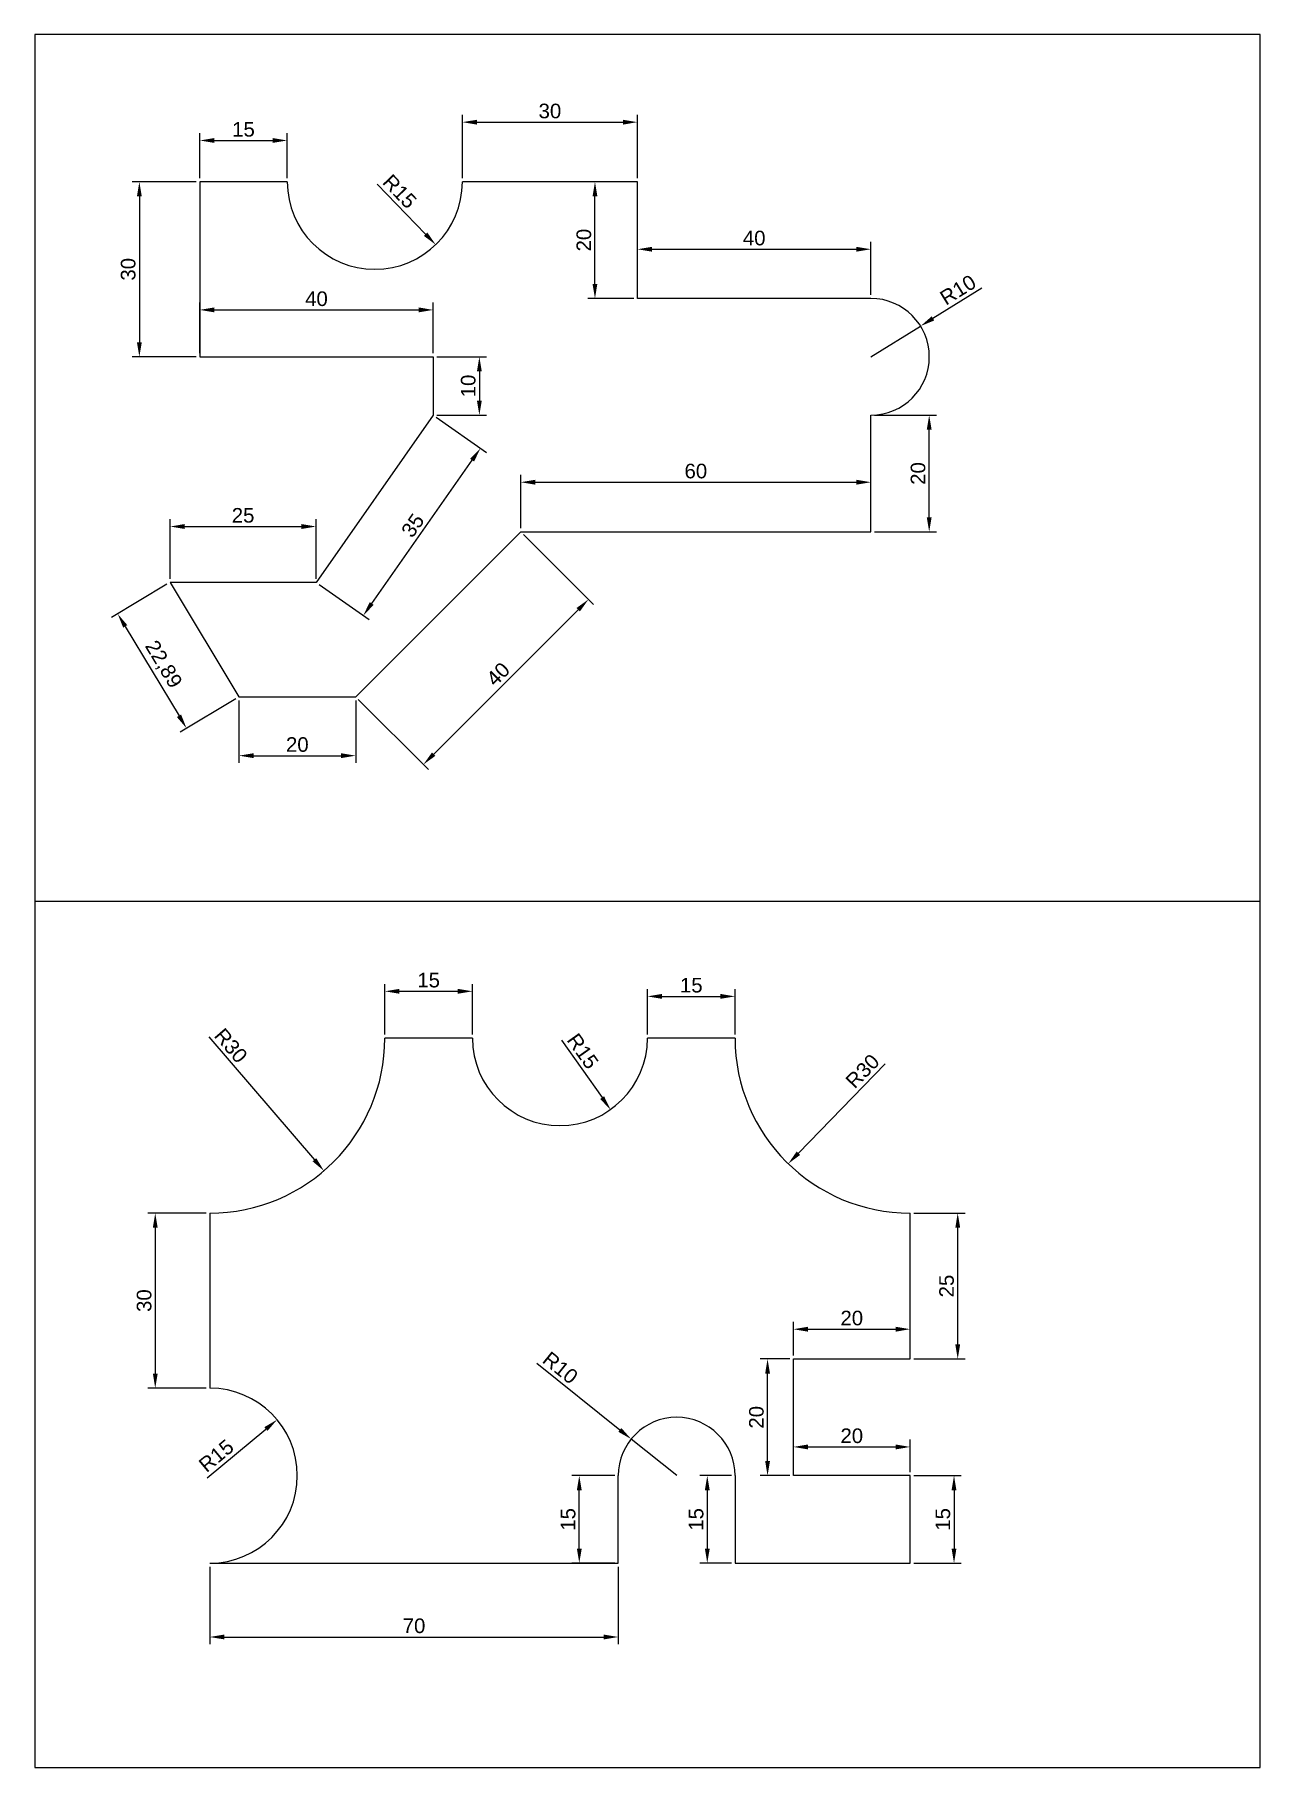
# Model space of a CAD drawing. Header units: millimetres. Extents: x 0 to 210, y 0 to 297.
import ezdxf

# ---------------------------------------------------------------- set-up
doc = ezdxf.new("R2010")
doc.units = ezdxf.units.MM
doc.styles.get("Standard").update_dxf_attribs({"font": 'arial.ttf'})
doc.dimstyles.new('ISO-25', dxfattribs={"dimtxt": 2.5, "dimasz": 2.5, "dimexe": 1.25, "dimexo": 0.625, "dimtad": 1, "dimtxsty": 'Standard', "dimcen": 2.5, "dimadec": 0, "dimazin": 0, "dimtfac": 1, "dimtmove": 0, "dimatfit": 3, "dimfxl": 1, "dimarcsym": 0})

# ---------------------------------------------------------------- blocks, each defined once
blk = doc.blocks.new('*D2')
at = {"color": 0, "lineweight": -2, "transparency": 16777216}
for p, q in [((30, 34.38), (30, 21.09)), ((100, 34.38), (100, 21.09)), ((32.5, 22.34), (97.5, 22.34))]:
    blk.add_line(p, q, dxfattribs=at)
at = {"color": 0, "transparency": 16777216}
for points in [[(32.5, 22.76), (32.5, 21.93), (30, 22.34)], [(97.5, 22.76), (97.5, 21.93), (100, 22.34)]]:
    blk.add_solid(points, dxfattribs=at)
at = {"layer": 'Defpoints', "color": 0, "transparency": 16777216}
for p in [(30, 35), (100, 35), (100, 22.34)]:
    blk.add_point(p, dxfattribs=at)
at = {"color": 0, "transparency": 16777216, "insert": (65, 24.25), "char_height": 2.5, "attachment_point": 5}
blk.add_mtext('70', dxfattribs=at)
blk = doc.blocks.new('*D3')
at = {"color": 0, "lineweight": -2, "transparency": 16777216}
for p, q in [((99.38, 50), (92.06, 50)), ((93.31, 37.5), (93.31, 47.5)), ((99.38, 35), (92.06, 35))]:
    blk.add_line(p, q, dxfattribs=at)
at = {"color": 0, "transparency": 16777216}
for points in [[(92.9, 47.5), (93.73, 47.5), (93.31, 50)], [(92.9, 37.5), (93.73, 37.5), (93.31, 35)]]:
    blk.add_solid(points, dxfattribs=at)
at = {"layer": 'Defpoints', "color": 0, "transparency": 16777216}
for p in [(93.31, 50), (100, 50), (100, 35)]:
    blk.add_point(p, dxfattribs=at)
at = {"color": 0, "transparency": 16777216, "insert": (91.41, 42.5), "char_height": 2.5, "attachment_point": 5, "rotation": 90}
blk.add_mtext('15', dxfattribs=at)
blk = doc.blocks.new('*D5')
at = {"color": 0, "lineweight": -2, "transparency": 16777216}
for p, q in [((86.05, 69.26), (100.26, 57.83)), ((110, 50), (102.21, 56.27))]:
    blk.add_line(p, q, dxfattribs=at)
at = {"color": 0, "transparency": 16777216}
blk.add_solid([(100.52, 58.16), (100, 57.51), (102.21, 56.27)], dxfattribs=at)
at = {"layer": 'Defpoints', "color": 0, "transparency": 16777216}
for p in [(102.21, 56.27), (110, 50)]:
    blk.add_point(p, dxfattribs=at)
at = {"color": 0, "transparency": 16777216, "insert": (90.06, 68.48), "char_height": 2.5, "attachment_point": 5, "rotation": 321.1945}
blk.add_mtext('R10', dxfattribs=at)
blk = doc.blocks.new('*D6')
at = {"color": 0, "lineweight": -2, "transparency": 16777216}
for p, q in [((129.38, 70), (124.32, 70)), ((125.57, 52.5), (125.57, 67.5)), ((129.38, 50), (124.32, 50))]:
    blk.add_line(p, q, dxfattribs=at)
at = {"color": 0, "transparency": 16777216}
for points in [[(125.16, 67.5), (125.99, 67.5), (125.57, 70)], [(125.16, 52.5), (125.99, 52.5), (125.57, 50)]]:
    blk.add_solid(points, dxfattribs=at)
at = {"layer": 'Defpoints', "color": 0, "transparency": 16777216}
for p in [(125.57, 70), (130, 70), (130, 50)]:
    blk.add_point(p, dxfattribs=at)
at = {"color": 0, "transparency": 16777216, "insert": (123.67, 60), "char_height": 2.5, "attachment_point": 5, "rotation": 90}
blk.add_mtext('20', dxfattribs=at)
blk = doc.blocks.new('*D7')
at = {"color": 0, "lineweight": -2, "transparency": 16777216}
for p, q in [((119.38, 50), (113.99, 50)), ((115.24, 47.5), (115.24, 37.5)), ((119.38, 35), (113.99, 35))]:
    blk.add_line(p, q, dxfattribs=at)
at = {"color": 0, "transparency": 16777216}
for points in [[(114.83, 47.5), (115.66, 47.5), (115.24, 50)], [(114.83, 37.5), (115.66, 37.5), (115.24, 35)]]:
    blk.add_solid(points, dxfattribs=at)
at = {"layer": 'Defpoints', "color": 0, "transparency": 16777216}
for p in [(120, 50), (115.24, 35), (120, 35)]:
    blk.add_point(p, dxfattribs=at)
at = {"color": 0, "transparency": 16777216, "insert": (113.34, 42.5), "char_height": 2.5, "attachment_point": 5, "rotation": 90}
blk.add_mtext('15', dxfattribs=at)
blk = doc.blocks.new('*D8')
at = {"color": 0, "lineweight": -2, "transparency": 16777216}
for p, q in [((150.63, 50), (158.77, 50)), ((157.52, 47.5), (157.52, 37.5)), ((150.63, 35), (158.77, 35))]:
    blk.add_line(p, q, dxfattribs=at)
at = {"color": 0, "transparency": 16777216}
for points in [[(157.1, 47.5), (157.93, 47.5), (157.52, 50)], [(157.1, 37.5), (157.93, 37.5), (157.52, 35)]]:
    blk.add_solid(points, dxfattribs=at)
at = {"layer": 'Defpoints', "color": 0, "transparency": 16777216}
for p in [(150, 50), (150, 35), (157.52, 35)]:
    blk.add_point(p, dxfattribs=at)
at = {"color": 0, "transparency": 16777216, "insert": (155.62, 42.5), "char_height": 2.5, "attachment_point": 5, "rotation": 90}
blk.add_mtext('15', dxfattribs=at)
blk = doc.blocks.new('*D9')
at = {"color": 0, "lineweight": -2, "transparency": 16777216}
for p, q in [((130, 50.62), (130, 56.17)), ((132.5, 54.92), (147.5, 54.92)), ((150, 50.62), (150, 56.17))]:
    blk.add_line(p, q, dxfattribs=at)
at = {"color": 0, "transparency": 16777216}
for points in [[(132.5, 55.34), (132.5, 54.5), (130, 54.92)], [(147.5, 55.34), (147.5, 54.5), (150, 54.92)]]:
    blk.add_solid(points, dxfattribs=at)
at = {"layer": 'Defpoints', "color": 0, "transparency": 16777216}
for p in [(150, 54.92), (130, 50), (150, 50)]:
    blk.add_point(p, dxfattribs=at)
at = {"color": 0, "transparency": 16777216, "insert": (140, 56.82), "char_height": 2.5, "attachment_point": 5}
blk.add_mtext('20', dxfattribs=at)
blk = doc.blocks.new('*D10')
at = {"color": 0, "lineweight": -2, "transparency": 16777216}
for p, q in [((130, 70.62), (130, 76.35)), ((132.5, 75.1), (147.5, 75.1)), ((150, 70.62), (150, 76.35))]:
    blk.add_line(p, q, dxfattribs=at)
at = {"color": 0, "transparency": 16777216}
for points in [[(132.5, 75.52), (132.5, 74.68), (130, 75.1)], [(147.5, 75.52), (147.5, 74.68), (150, 75.1)]]:
    blk.add_solid(points, dxfattribs=at)
at = {"layer": 'Defpoints', "color": 0, "transparency": 16777216}
for p in [(150, 75.1), (130, 70), (150, 70)]:
    blk.add_point(p, dxfattribs=at)
at = {"color": 0, "transparency": 16777216, "insert": (140, 77), "char_height": 2.5, "attachment_point": 5}
blk.add_mtext('20', dxfattribs=at)
blk = doc.blocks.new('*D11')
at = {"color": 0, "lineweight": -2, "transparency": 16777216}
for p, q in [((150.63, 95), (159.4, 95)), ((158.15, 72.5), (158.15, 92.5)), ((150.63, 70), (159.4, 70))]:
    blk.add_line(p, q, dxfattribs=at)
at = {"color": 0, "transparency": 16777216}
for points in [[(157.74, 92.5), (158.57, 92.5), (158.15, 95)], [(157.74, 72.5), (158.57, 72.5), (158.15, 70)]]:
    blk.add_solid(points, dxfattribs=at)
at = {"layer": 'Defpoints', "color": 0, "transparency": 16777216}
for p in [(150, 95), (158.15, 95), (150, 70)]:
    blk.add_point(p, dxfattribs=at)
at = {"color": 0, "transparency": 16777216, "insert": (156.25, 82.5), "char_height": 2.5, "attachment_point": 5, "rotation": 90}
blk.add_mtext('25', dxfattribs=at)
blk = doc.blocks.new('*D12')
at = {"color": 0, "lineweight": -2, "transparency": 16777216}
blk.add_line((145.73, 120.6), (130.85, 105.26), dxfattribs=at)
at = {"color": 0, "transparency": 16777216}
blk.add_solid([(130.55, 105.55), (131.15, 104.97), (129.11, 103.47)], dxfattribs=at)
at = {"layer": 'Defpoints', "color": 0, "transparency": 16777216}
for p in [(150, 125), (129.11, 103.47)]:
    blk.add_point(p, dxfattribs=at)
at = {"color": 0, "transparency": 16777216, "insert": (141.85, 119.33), "char_height": 2.5, "attachment_point": 5, "rotation": 45.8604}
blk.add_mtext('R30', dxfattribs=at)
blk = doc.blocks.new('*D13')
at = {"color": 0, "lineweight": -2, "transparency": 16777216}
for p, q in [((105, 125.62), (105, 133.4)), ((107.5, 132.15), (117.5, 132.15)), ((120, 125.62), (120, 133.4))]:
    blk.add_line(p, q, dxfattribs=at)
at = {"color": 0, "transparency": 16777216}
for points in [[(107.5, 132.57), (107.5, 131.73), (105, 132.15)], [(117.5, 132.57), (117.5, 131.73), (120, 132.15)]]:
    blk.add_solid(points, dxfattribs=at)
at = {"layer": 'Defpoints', "color": 0, "transparency": 16777216}
for p in [(120, 132.15), (105, 125), (120, 125)]:
    blk.add_point(p, dxfattribs=at)
at = {"color": 0, "transparency": 16777216, "insert": (112.5, 134.05), "char_height": 2.5, "attachment_point": 5}
blk.add_mtext('15', dxfattribs=at)
blk = doc.blocks.new('*D15')
at = {"color": 0, "lineweight": -2, "transparency": 16777216}
blk.add_line((90.27, 124.62), (97.22, 114.79), dxfattribs=at)
at = {"color": 0, "transparency": 16777216}
blk.add_solid([(97.56, 115.03), (96.88, 114.55), (98.66, 112.75)], dxfattribs=at)
at = {"layer": 'Defpoints', "color": 0, "transparency": 16777216}
for p in [(90, 125), (98.66, 112.75)]:
    blk.add_point(p, dxfattribs=at)
at = {"color": 0, "transparency": 16777216, "insert": (93.91, 122.76), "char_height": 2.5, "attachment_point": 5, "rotation": 305.2618}
blk.add_mtext('R15', dxfattribs=at)
blk = doc.blocks.new('*D16')
at = {"color": 0, "lineweight": -2, "transparency": 16777216}
blk.add_line((29.83, 125.2), (47.93, 104.15), dxfattribs=at)
at = {"color": 0, "transparency": 16777216}
blk.add_solid([(48.25, 104.42), (47.61, 103.88), (49.56, 102.25)], dxfattribs=at)
at = {"layer": 'Defpoints', "color": 0, "transparency": 16777216}
for p in [(30, 125), (49.56, 102.25)]:
    blk.add_point(p, dxfattribs=at)
at = {"color": 0, "transparency": 16777216, "insert": (33.62, 123.71), "char_height": 2.5, "attachment_point": 5, "rotation": 310.69}
blk.add_mtext('R30', dxfattribs=at)
blk = doc.blocks.new('*D17')
at = {"color": 0, "lineweight": -2, "transparency": 16777216}
for p, q in [((60, 125.62), (60, 134.27)), ((75, 125.62), (75, 134.27)), ((62.5, 133.02), (72.5, 133.02))]:
    blk.add_line(p, q, dxfattribs=at)
at = {"color": 0, "transparency": 16777216}
for points in [[(62.5, 133.44), (62.5, 132.6), (60, 133.02)], [(72.5, 133.44), (72.5, 132.6), (75, 133.02)]]:
    blk.add_solid(points, dxfattribs=at)
at = {"layer": 'Defpoints', "color": 0, "transparency": 16777216}
for p in [(75, 133.02), (60, 125), (75, 125)]:
    blk.add_point(p, dxfattribs=at)
at = {"color": 0, "transparency": 16777216, "insert": (67.5, 134.92), "char_height": 2.5, "attachment_point": 5}
blk.add_mtext('15', dxfattribs=at)
blk = doc.blocks.new('*D18')
at = {"color": 0, "lineweight": -2, "transparency": 16777216}
for p, q in [((29.38, 95), (19.41, 95)), ((20.66, 92.5), (20.66, 67.5)), ((29.38, 65), (19.41, 65))]:
    blk.add_line(p, q, dxfattribs=at)
at = {"color": 0, "transparency": 16777216}
for points in [[(20.25, 92.5), (21.08, 92.5), (20.66, 95)], [(20.25, 67.5), (21.08, 67.5), (20.66, 65)]]:
    blk.add_solid(points, dxfattribs=at)
at = {"layer": 'Defpoints', "color": 0, "transparency": 16777216}
for p in [(30, 95), (20.66, 65), (30, 65)]:
    blk.add_point(p, dxfattribs=at)
at = {"color": 0, "transparency": 16777216, "insert": (18.76, 80), "char_height": 2.5, "attachment_point": 5, "rotation": 90}
blk.add_mtext('30', dxfattribs=at)
blk = doc.blocks.new('*D19')
at = {"color": 0, "lineweight": -2, "transparency": 16777216}
blk.add_line((29.55, 49.63), (39.61, 57.99), dxfattribs=at)
at = {"color": 0, "transparency": 16777216}
blk.add_solid([(39.35, 58.31), (39.88, 57.67), (41.54, 59.59)], dxfattribs=at)
at = {"layer": 'Defpoints', "color": 0, "transparency": 16777216}
for p in [(41.54, 59.59), (30, 50)]:
    blk.add_point(p, dxfattribs=at)
at = {"color": 0, "transparency": 16777216, "insert": (31.12, 53.41), "char_height": 2.5, "attachment_point": 5, "rotation": 39.7329}
blk.add_mtext('R15', dxfattribs=at)
blk = doc.blocks.new('*D21')
at = {"color": 0, "lineweight": -2, "transparency": 16777216}
for p, q in [((35, 182.88), (35, 172.16)), ((55, 182.88), (55, 172.16)), ((37.5, 173.41), (52.5, 173.41))]:
    blk.add_line(p, q, dxfattribs=at)
at = {"color": 0, "transparency": 16777216}
for points in [[(37.5, 173.83), (37.5, 173), (35, 173.41)], [(52.5, 173.83), (52.5, 173), (55, 173.41)]]:
    blk.add_solid(points, dxfattribs=at)
at = {"layer": 'Defpoints', "color": 0, "transparency": 16777216}
for p in [(35, 183.5), (55, 183.5), (55, 173.41)]:
    blk.add_point(p, dxfattribs=at)
at = {"color": 0, "transparency": 16777216, "insert": (45, 175.31), "char_height": 2.5, "attachment_point": 5}
blk.add_mtext('20', dxfattribs=at)
blk = doc.blocks.new('*D22')
at = {"color": 0, "lineweight": -2, "transparency": 16777216}
for p, q in [((83.73, 211.34), (95.77, 199.3)), ((68.37, 173.67), (93.11, 198.42)), ((55.44, 183.06), (67.48, 171.02))]:
    blk.add_line(p, q, dxfattribs=at)
at = {"color": 0, "transparency": 16777216}
for points in [[(92.82, 198.71), (93.41, 198.12), (94.88, 200.19)], [(68.07, 173.96), (68.66, 173.38), (66.6, 171.9)]]:
    blk.add_solid(points, dxfattribs=at)
at = {"layer": 'Defpoints', "color": 0, "transparency": 16777216}
for p in [(83.28, 211.78), (94.88, 200.19), (55, 183.5)]:
    blk.add_point(p, dxfattribs=at)
at = {"color": 0, "transparency": 16777216, "insert": (79.4, 187.39), "char_height": 2.5, "attachment_point": 5, "rotation": 45}
blk.add_mtext('40', dxfattribs=at)
blk = doc.blocks.new('*D23')
at = {"color": 0, "lineweight": -2, "transparency": 16777216}
for p, q in [((83.28, 212.41), (83.28, 221.53)), ((85.78, 220.28), (140.78, 220.28)), ((143.28, 212.41), (143.28, 221.53))]:
    blk.add_line(p, q, dxfattribs=at)
at = {"color": 0, "transparency": 16777216}
for points in [[(85.78, 220.7), (85.78, 219.86), (83.28, 220.28)], [(140.78, 220.7), (140.78, 219.86), (143.28, 220.28)]]:
    blk.add_solid(points, dxfattribs=at)
at = {"layer": 'Defpoints', "color": 0, "transparency": 16777216}
for p in [(143.28, 220.28), (83.28, 211.78), (143.28, 211.78)]:
    blk.add_point(p, dxfattribs=at)
at = {"color": 0, "transparency": 16777216, "insert": (113.28, 222.18), "char_height": 2.5, "attachment_point": 5}
blk.add_mtext('60', dxfattribs=at)
blk = doc.blocks.new('*D24')
at = {"color": 0, "lineweight": -2, "transparency": 16777216}
for p, q in [((143.91, 231.78), (154.51, 231.78)), ((153.26, 214.28), (153.26, 229.28)), ((143.91, 211.78), (154.51, 211.78))]:
    blk.add_line(p, q, dxfattribs=at)
at = {"color": 0, "transparency": 16777216}
for points in [[(152.85, 229.28), (153.68, 229.28), (153.26, 231.78)], [(152.85, 214.28), (153.68, 214.28), (153.26, 211.78)]]:
    blk.add_solid(points, dxfattribs=at)
at = {"layer": 'Defpoints', "color": 0, "transparency": 16777216}
for p in [(143.28, 231.78), (153.26, 231.78), (143.28, 211.78)]:
    blk.add_point(p, dxfattribs=at)
at = {"color": 0, "transparency": 16777216, "insert": (151.36, 221.78), "char_height": 2.5, "attachment_point": 5, "rotation": 90}
blk.add_mtext('20', dxfattribs=at)
blk = doc.blocks.new('*D25')
at = {"color": 0, "lineweight": -2, "transparency": 16777216}
for p, q in [((162.27, 253.53), (153.91, 248.36)), ((143.28, 241.78), (151.79, 247.05))]:
    blk.add_line(p, q, dxfattribs=at)
at = {"color": 0, "transparency": 16777216}
blk.add_solid([(153.7, 248.72), (154.13, 248.01), (151.79, 247.05)], dxfattribs=at)
at = {"layer": 'Defpoints', "color": 0, "transparency": 16777216}
for p in [(151.79, 247.05), (143.28, 241.78)]:
    blk.add_point(p, dxfattribs=at)
at = {"color": 0, "transparency": 16777216, "insert": (158.2, 253.25), "char_height": 2.5, "attachment_point": 5, "rotation": 31.7438}
blk.add_mtext('R10', dxfattribs=at)
blk = doc.blocks.new('*D26')
at = {"color": 0, "lineweight": -2, "transparency": 16777216}
for p, q in [((103.28, 252.41), (103.28, 261.47)), ((143.28, 252.41), (143.28, 261.47)), ((105.78, 260.22), (140.78, 260.22))]:
    blk.add_line(p, q, dxfattribs=at)
at = {"color": 0, "transparency": 16777216}
for points in [[(105.78, 260.63), (105.78, 259.8), (103.28, 260.22)], [(140.78, 260.63), (140.78, 259.8), (143.28, 260.22)]]:
    blk.add_solid(points, dxfattribs=at)
at = {"layer": 'Defpoints', "color": 0, "transparency": 16777216}
for p in [(143.28, 260.22), (103.28, 251.78), (143.28, 251.78)]:
    blk.add_point(p, dxfattribs=at)
at = {"color": 0, "transparency": 16777216, "insert": (123.28, 262.12), "char_height": 2.5, "attachment_point": 5}
blk.add_mtext('40', dxfattribs=at)
blk = doc.blocks.new('*D27')
at = {"color": 0, "lineweight": -2, "transparency": 16777216}
for p, q in [((102.66, 271.78), (94.75, 271.78)), ((96, 254.28), (96, 269.28)), ((102.66, 251.78), (94.75, 251.78))]:
    blk.add_line(p, q, dxfattribs=at)
at = {"color": 0, "transparency": 16777216}
for points in [[(95.58, 269.28), (96.41, 269.28), (96, 271.78)], [(95.58, 254.28), (96.41, 254.28), (96, 251.78)]]:
    blk.add_solid(points, dxfattribs=at)
at = {"layer": 'Defpoints', "color": 0, "transparency": 16777216}
for p in [(96, 271.78), (103.28, 271.78), (103.28, 251.78)]:
    blk.add_point(p, dxfattribs=at)
at = {"color": 0, "transparency": 16777216, "insert": (94.1, 261.78), "char_height": 2.5, "attachment_point": 5, "rotation": 90}
blk.add_mtext('20', dxfattribs=at)
blk = doc.blocks.new('*D28')
at = {"color": 0, "lineweight": -2, "transparency": 16777216}
for p, q in [((73.28, 272.41), (73.28, 283.25)), ((103.28, 272.41), (103.28, 283.25)), ((75.78, 282), (100.78, 282))]:
    blk.add_line(p, q, dxfattribs=at)
at = {"color": 0, "transparency": 16777216}
for points in [[(75.78, 282.41), (75.78, 281.58), (73.28, 282)], [(100.78, 282.41), (100.78, 281.58), (103.28, 282)]]:
    blk.add_solid(points, dxfattribs=at)
at = {"layer": 'Defpoints', "color": 0, "transparency": 16777216}
for p in [(103.28, 282), (73.28, 271.78), (103.28, 271.78)]:
    blk.add_point(p, dxfattribs=at)
at = {"color": 0, "transparency": 16777216, "insert": (88.28, 283.9), "char_height": 2.5, "attachment_point": 5}
blk.add_mtext('30', dxfattribs=at)
blk = doc.blocks.new('*D29')
at = {"color": 0, "lineweight": -2, "transparency": 16777216}
blk.add_line((58.66, 271.4), (66.98, 262.8), dxfattribs=at)
at = {"color": 0, "transparency": 16777216}
blk.add_solid([(67.28, 263.09), (66.68, 262.51), (68.71, 261)], dxfattribs=at)
at = {"layer": 'Defpoints', "color": 0, "transparency": 16777216}
for p in [(58.28, 271.78), (68.71, 261)]:
    blk.add_point(p, dxfattribs=at)
at = {"color": 0, "transparency": 16777216, "insert": (62.54, 270.12), "char_height": 2.5, "attachment_point": 5, "rotation": 314.0564}
blk.add_mtext('R15', dxfattribs=at)
blk = doc.blocks.new('*D30')
at = {"color": 0, "lineweight": -2, "transparency": 16777216}
for p, q in [((28.28, 272.41), (28.28, 280.11)), ((43.28, 272.41), (43.28, 280.11)), ((30.78, 278.86), (40.78, 278.86))]:
    blk.add_line(p, q, dxfattribs=at)
at = {"color": 0, "transparency": 16777216}
for points in [[(30.78, 279.28), (30.78, 278.45), (28.28, 278.86)], [(40.78, 279.28), (40.78, 278.45), (43.28, 278.86)]]:
    blk.add_solid(points, dxfattribs=at)
at = {"layer": 'Defpoints', "color": 0, "transparency": 16777216}
for p in [(43.28, 278.86), (28.28, 271.78), (43.28, 271.78)]:
    blk.add_point(p, dxfattribs=at)
at = {"color": 0, "transparency": 16777216, "insert": (35.78, 280.76), "char_height": 2.5, "attachment_point": 5}
blk.add_mtext('15', dxfattribs=at)
blk = doc.blocks.new('*D31')
at = {"color": 0, "lineweight": -2, "transparency": 16777216}
for p, q in [((27.66, 271.78), (16.69, 271.78)), ((17.94, 269.28), (17.94, 244.28)), ((27.66, 241.78), (16.69, 241.78))]:
    blk.add_line(p, q, dxfattribs=at)
at = {"color": 0, "transparency": 16777216}
for points in [[(17.52, 269.28), (18.35, 269.28), (17.94, 271.78)], [(17.52, 244.28), (18.35, 244.28), (17.94, 241.78)]]:
    blk.add_solid(points, dxfattribs=at)
at = {"layer": 'Defpoints', "color": 0, "transparency": 16777216}
for p in [(28.28, 271.78), (17.94, 241.78), (28.28, 241.78)]:
    blk.add_point(p, dxfattribs=at)
at = {"color": 0, "transparency": 16777216, "insert": (16.03, 256.78), "char_height": 2.5, "attachment_point": 5, "rotation": 90}
blk.add_mtext('30', dxfattribs=at)
blk = doc.blocks.new('*D32')
at = {"color": 0, "lineweight": -2, "transparency": 16777216}
for p, q in [((28.28, 242.41), (28.28, 251.07)), ((30.78, 249.82), (65.78, 249.82)), ((68.28, 242.41), (68.28, 251.07))]:
    blk.add_line(p, q, dxfattribs=at)
at = {"color": 0, "transparency": 16777216}
for points in [[(30.78, 250.24), (30.78, 249.4), (28.28, 249.82)], [(65.78, 250.24), (65.78, 249.4), (68.28, 249.82)]]:
    blk.add_solid(points, dxfattribs=at)
at = {"layer": 'Defpoints', "color": 0, "transparency": 16777216}
for p in [(68.28, 249.82), (28.28, 241.78), (68.28, 241.78)]:
    blk.add_point(p, dxfattribs=at)
at = {"color": 0, "transparency": 16777216, "insert": (48.28, 251.72), "char_height": 2.5, "attachment_point": 5}
blk.add_mtext('40', dxfattribs=at)
blk = doc.blocks.new('*D33')
at = {"color": 0, "lineweight": -2, "transparency": 16777216}
for p, q in [((68.91, 241.78), (77.44, 241.78)), ((76.19, 239.28), (76.19, 234.28)), ((68.91, 231.78), (77.44, 231.78))]:
    blk.add_line(p, q, dxfattribs=at)
at = {"color": 0, "transparency": 16777216}
for points in [[(75.78, 239.28), (76.61, 239.28), (76.19, 241.78)], [(75.78, 234.28), (76.61, 234.28), (76.19, 231.78)]]:
    blk.add_solid(points, dxfattribs=at)
at = {"layer": 'Defpoints', "color": 0, "transparency": 16777216}
for p in [(68.28, 241.78), (68.28, 231.78), (76.19, 231.78)]:
    blk.add_point(p, dxfattribs=at)
at = {"color": 0, "transparency": 16777216, "insert": (74.29, 236.78), "char_height": 2.5, "attachment_point": 5, "rotation": 90}
blk.add_mtext('10', dxfattribs=at)
blk = doc.blocks.new('*D34')
at = {"color": 0, "lineweight": -2, "transparency": 16777216}
for p, q in [((68.8, 231.43), (77.41, 225.4)), ((57.74, 199.49), (74.95, 224.07)), ((48.72, 202.76), (57.33, 196.73))]:
    blk.add_line(p, q, dxfattribs=at)
at = {"color": 0, "transparency": 16777216}
for points in [[(74.61, 224.3), (75.29, 223.83), (76.38, 226.11)], [(57.4, 199.73), (58.08, 199.25), (56.31, 197.44)]]:
    blk.add_solid(points, dxfattribs=at)
at = {"layer": 'Defpoints', "color": 0, "transparency": 16777216}
for p in [(68.28, 231.78), (76.38, 226.11), (48.21, 203.11)]:
    blk.add_point(p, dxfattribs=at)
at = {"color": 0, "transparency": 16777216, "insert": (64.79, 212.87), "char_height": 2.5, "attachment_point": 5, "rotation": 55}
blk.add_mtext('35', dxfattribs=at)
blk = doc.blocks.new('*D35')
at = {"color": 0, "lineweight": -2, "transparency": 16777216}
for p, q in [((23.21, 203.74), (23.21, 213.94)), ((48.21, 203.74), (48.21, 213.94)), ((25.71, 212.69), (45.71, 212.69))]:
    blk.add_line(p, q, dxfattribs=at)
at = {"color": 0, "transparency": 16777216}
for points in [[(25.71, 213.11), (25.71, 212.27), (23.21, 212.69)], [(45.71, 213.11), (45.71, 212.27), (48.21, 212.69)]]:
    blk.add_solid(points, dxfattribs=at)
at = {"layer": 'Defpoints', "color": 0, "transparency": 16777216}
for p in [(48.21, 212.69), (23.21, 203.11), (48.21, 203.11)]:
    blk.add_point(p, dxfattribs=at)
at = {"color": 0, "transparency": 16777216, "insert": (35.71, 214.59), "char_height": 2.5, "attachment_point": 5}
blk.add_mtext('25', dxfattribs=at)
blk = doc.blocks.new('*D36')
at = {"color": 0, "lineweight": -2, "transparency": 16777216}
for p, q in [((22.67, 202.79), (13.16, 197.07)), ((15.51, 195.57), (24.73, 180.24)), ((34.46, 183.18), (24.95, 177.46))]:
    blk.add_line(p, q, dxfattribs=at)
at = {"color": 0, "transparency": 16777216}
for points in [[(15.87, 195.79), (15.16, 195.36), (14.23, 197.71)], [(25.09, 180.46), (24.37, 180.03), (26.02, 178.1)]]:
    blk.add_solid(points, dxfattribs=at)
at = {"layer": 'Defpoints', "color": 0, "transparency": 16777216}
for p in [(23.21, 203.11), (35, 183.5), (26.02, 178.1)]:
    blk.add_point(p, dxfattribs=at)
at = {"color": 0, "transparency": 16777216, "insert": (21.95, 189), "char_height": 2.5, "attachment_point": 5, "rotation": 301.0121}
blk.add_mtext('22,89', dxfattribs=at)

msp = doc.modelspace()

# ---------------------------------------------------------------- linework, layer by layer
for p, q in [((43.284, 271.784), (28.284, 271.784)), ((28.284, 271.784), (28.284, 241.784)), ((103.284, 271.784), (73.284, 271.784)), ((103.284, 251.784), (103.284, 271.784)), ((143.284, 251.784), (103.284, 251.784)), ((28.284, 241.784), (68.284, 241.784)), ((68.284, 241.784), (68.284, 231.784)), ((68.284, 231.784), (48.209, 203.114)), ((143.284, 211.784), (143.284, 231.784)), ((55, 183.5), (83.284, 211.784)), ((83.284, 211.784), (143.284, 211.784)), ((48.209, 203.114), (23.209, 203.114)), ((23.209, 203.114), (35, 183.5)), ((35, 183.5), (55, 183.5)), ((0, 148.5), (210, 148.5)), ((75, 125), (60, 125)), ((120, 125), (105, 125)), ((30, 95), (30, 65)), ((150, 70), (150, 95)), ((130, 50), (130, 70)), ((130, 70), (150, 70)), ((100, 35), (100, 50)), ((120, 50), (120, 35)), ((150, 50), (130, 50)), ((150, 35), (150, 50)), ((30, 35), (100, 35)), ((120, 35), (150, 35))]:
    msp.add_line(p, q)
msp.add_lwpolyline([(0, 0), (210, 0), (210, 297), (0, 297)], close=True)
for centre, radius, start, end in [((58.284, 271.784), 15, 180, 0), ((143.284, 241.784), 10, 270, 90), ((30, 125), 30, 270, 0), ((90, 125), 15, 180, 0), ((150, 125), 30, 180, 270), ((30, 50), 15, 270, 90), ((110, 50), 10, 0, 180)]:
    msp.add_arc(centre, radius, start, end)

# ---------------------------------------------------------------- dimensions: what is measured, and where the dimension line sits
for base, p1, p2, picture, middle in [((103.284, 281.998), (73.284, 271.784), (103.284, 271.784), '*D28', (88.284, 283.9)), ((43.284, 278.863), (28.284, 271.784), (43.284, 271.784), '*D30', (35.784, 280.764)), ((143.284, 260.215), (103.284, 251.784), (143.284, 251.784), '*D26', (123.284, 262.117)), ((68.284, 249.819), (28.284, 241.784), (68.284, 241.784), '*D32', (48.284, 251.72)), ((143.284, 220.28), (83.284, 211.784), (143.284, 211.784), '*D23', (113.284, 222.181)), ((48.209, 212.689), (23.209, 203.114), (48.209, 203.114), '*D35', (35.709, 214.59)), ((55, 173.413), (35, 183.5), (55, 183.5), '*D21', (45, 175.314)), ((75, 133.02), (60, 125), (75, 125), '*D17', (67.5, 134.921)), ((120, 132.15), (105, 125), (120, 125), '*D13', (112.5, 134.052)), ((150, 75.102), (130, 70), (150, 70), '*D10', (140, 77.003)), ((150, 54.92), (130, 50), (150, 50), '*D9', (140, 56.822)), ((100, 22.344), (30, 35), (100, 35), '*D2', (65, 24.245))]:
    dim = msp.add_linear_dim(base=base, p1=p1, p2=p2, dimstyle='ISO-25')
    dim.commit()
    dim.dimension.update_dxf_attribs({"geometry": picture, "text_midpoint": middle})
for center, mpoint, picture, middle in [((58.284, 271.784), (68.715, 261.004), '*D29', (61.175, 268.796)), ((143.284, 241.784), (151.788, 247.045), '*D25', (159.205, 251.634)), ((30, 125), (49.559, 102.253), '*D16', (32.179, 122.466)), ((90, 125), (98.66, 112.752), '*D15', (92.36, 121.662)), ((150, 125), (129.108, 103.471), '*D12', (143.214, 118.007)), ((110, 50), (102.207, 56.267), '*D5', (88.864, 66.997)), ((30, 50), (41.535, 59.588), '*D19', (32.339, 51.944))]:
    dim = msp.add_radius_dim(center=center, mpoint=mpoint, dimstyle='ISO-25')
    dim.commit()
    dim.dimension.update_dxf_attribs({"geometry": picture, "text_midpoint": middle, "dimtype": 164})
for base, p1, p2, picture, middle in [((17.937, 241.784), (28.284, 271.784), (28.284, 241.784), '*D31', (16.035, 256.784)), ((95.997, 271.784), (103.284, 251.784), (103.284, 271.784), '*D27', (94.096, 261.784)), ((76.193, 231.784), (68.284, 241.784), (68.284, 231.784), '*D33', (74.292, 236.784)), ((153.264, 231.784), (143.284, 211.784), (143.284, 231.784), '*D24', (151.362, 221.784)), ((20.665, 65), (30, 95), (30, 65), '*D18', (18.763, 80)), ((158.152, 95), (150, 70), (150, 95), '*D11', (156.251, 82.5)), ((125.574, 70), (130, 50), (130, 70), '*D6', (123.673, 60)), ((93.314, 50), (100, 35), (100, 50), '*D3', (91.412, 42.5)), ((115.244, 35), (120, 50), (120, 35), '*D7', (113.343, 42.5)), ((157.517, 35), (150, 50), (150, 35), '*D8', (155.615, 42.5))]:
    dim = msp.add_linear_dim(base=base, p1=p1, p2=p2, angle=90, dimstyle='ISO-25')
    dim.commit()
    dim.dimension.update_dxf_attribs({"geometry": picture, "text_midpoint": middle})
for p1, p2, distance, picture, middle in [((48.209, 203.114), (68.284, 231.784), -9.887, '*D34', (64.787, 212.87)), ((55, 183.5), (83.284, 211.784), -16.401, '*D22', (79.395, 187.389)), ((23.209, 203.114), (35, 183.5), -10.48, '*D36', (21.946, 189.003))]:
    dim = msp.add_aligned_dim(p1=p1, p2=p2, distance=distance, dimstyle='ISO-25')
    dim.commit()
    dim.dimension.update_dxf_attribs({"geometry": picture, "text_midpoint": middle})

doc.saveas('drawing.dxf')
